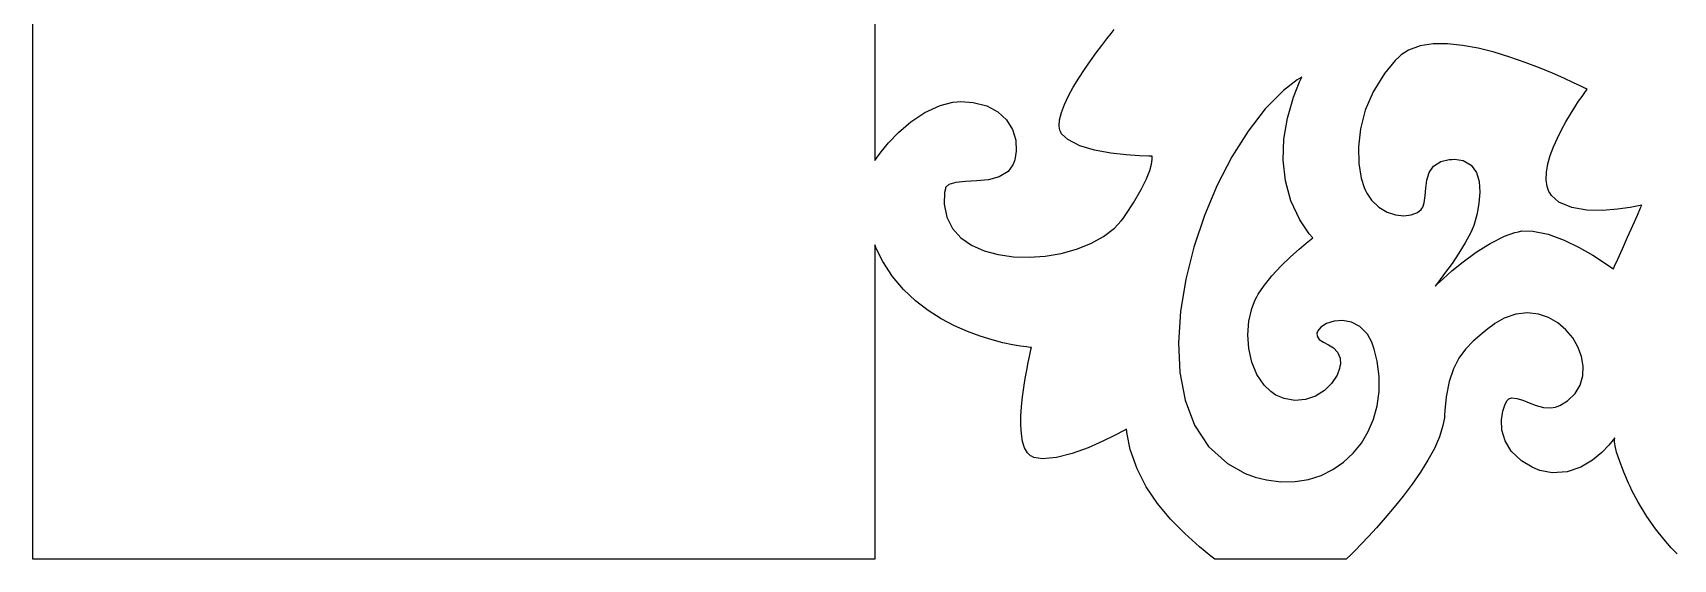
# Model space of a CAD drawing. Extents: x 0 to 750, y 0 to 1216.
# Drawn here: x 0 to 365.4, y 353.9 to 471.3 of the extents above; entities that cross this region are included whole.
import ezdxf

# ---------------------------------------------------------------- set-up
doc = ezdxf.new("R2010")
doc.units = 0
doc.layers.get('0').update_dxf_attribs({"linetype": 'CONTINUOUS'})

msp = doc.modelspace()

# ---------------------------------------------------------------- linework, layer by layer
at = {"color": 250}
for p, q in [((0.01929, 465.279), (0.01929, 475.703)), ((187.519, 476.836), (187.519, 469.512)), ((240.149, 471.096), (240.889, 472.006)), ((187.519, 469.512), (187.519, 462.904)), ((236.852, 466.806), (238.081, 468.45)), ((238.081, 468.45), (239.197, 469.893)), ((239.197, 469.893), (240.149, 471.096)), ((308.981, 468.327), (306.439, 467.392)), ((311.88, 468.771), (308.981, 468.327)), ((315.058, 468.785), (311.88, 468.771)), ((318.436, 468.439), (315.058, 468.785)), ((321.933, 467.79), (318.436, 468.439)), ((325.472, 466.901), (321.933, 467.79)), ((0.01929, 455.164), (0.01929, 465.279)), ((234.239, 463.105), (235.554, 465.011)), ((235.554, 465.011), (236.852, 466.806)), ((303.434, 465.042), (301.032, 462.149)), ((304.333, 465.903), (303.434, 465.042)), ((304.792, 466.344), (304.333, 465.903)), ((306.439, 467.392), (304.792, 466.344)), ((328.973, 465.84), (325.472, 466.901)), ((332.359, 464.665), (328.973, 465.84)), ((335.55, 463.444), (332.359, 464.665)), ((187.519, 462.904), (187.519, 457.094)), ((231.749, 459.144), (232.955, 461.133)), ((232.955, 461.133), (234.239, 463.105)), ((281.583, 460.76), (278.543, 458.389)), ((282.683, 461.398), (281.583, 460.76)), ((282.164, 460.297), (282.683, 461.398)), ((301.032, 462.149), (298.538, 458.128)), ((338.466, 462.234), (335.55, 463.444)), ((341.027, 461.105), (338.466, 462.234)), ((343.158, 460.117), (341.027, 461.105)), ((187.519, 457.094), (187.519, 452.162)), ((229.767, 455.281), (230.67, 457.179)), ((230.67, 457.179), (231.749, 459.144)), ((278.543, 458.389), (274.512, 454.318)), ((279.47, 452.258), (280.829, 456.89)), ((280.829, 456.89), (282.164, 460.297)), ((298.538, 458.128), (296.784, 453.979)), ((344.778, 459.331), (343.158, 460.117)), ((344.299, 455.979), (345.053, 457.08)), ((345.808, 458.816), (344.778, 459.331)), ((345.053, 457.08), (345.644, 457.916)), ((345.644, 457.916), (346.029, 458.445)), ((346.169, 458.629), (345.808, 458.816)), ((346.029, 458.445), (346.169, 458.629)), ((346.169, 458.629), (346.169, 458.629)), ((346.169, 458.629), (346.169, 458.629)), ((0.01929, 445.385), (0.01929, 455.164)), ((195.556, 451.411), (198.672, 453.513)), ((198.672, 453.513), (202.126, 455.083)), ((202.126, 455.083), (204.91, 455.778)), ((204.91, 455.778), (205.85, 455.842)), ((205.85, 455.842), (206.736, 455.902)), ((206.736, 455.902), (209.421, 455.732)), ((209.421, 455.732), (212.459, 454.953)), ((212.459, 454.953), (214.944, 453.612)), ((214.944, 453.612), (216.862, 451.82)), ((228.684, 451.87), (229.089, 453.496)), ((229.089, 453.496), (229.767, 455.281)), ((274.512, 454.318), (270.665, 449.347)), ((296.784, 453.979), (295.705, 449.838)), ((341.477, 451.439), (342.469, 453.118)), ((342.469, 453.118), (343.422, 454.646)), ((343.422, 454.646), (344.299, 455.979)), ((187.519, 452.162), (187.519, 448.187)), ((192.849, 449.061), (195.556, 451.411)), ((216.862, 451.82), (218.193, 449.689)), ((218.193, 449.689), (218.922, 447.329)), ((228.6, 450.448), (228.684, 451.87)), ((228.76, 449.538), (228.6, 450.448)), ((228.887, 449.27), (228.76, 449.538)), ((278.67, 447.573), (279.47, 452.258)), ((295.705, 449.838), (295.237, 445.841)), ((339.553, 447.763), (340.491, 449.64)), ((340.491, 449.64), (341.477, 451.439)), ((187.519, 448.187), (187.519, 445.251)), ((188.946, 444.743), (190.623, 446.747)), ((190.623, 446.747), (192.849, 449.061)), ((218.922, 447.329), (219.031, 444.846)), ((229.135, 448.74), (228.887, 449.27)), ((230.509, 447.442), (229.135, 448.74)), ((233.175, 446.07), (230.509, 447.442)), ((236.493, 445.086), (233.175, 446.07)), ((270.665, 449.347), (267.075, 443.629)), ((278.485, 442.895), (278.67, 447.573)), ((295.237, 445.841), (295.313, 442.129)), ((337.989, 443.925), (338.704, 445.848)), ((338.704, 445.848), (339.553, 447.763)), ((0.01929, 435.97), (0.01929, 445.385)), ((187.519, 445.251), (187.519, 443.428)), ((187.519, 443.428), (187.519, 442.803)), ((187.519, 442.803), (187.887, 443.336)), ((187.519, 442.803), (187.519, 442.803)), ((187.519, 442.803), (187.519, 442.803)), ((187.887, 443.336), (188.946, 444.743)), ((218.503, 442.352), (218.314, 441.808)), ((218.71, 442.951), (218.503, 442.352)), ((219.031, 444.846), (218.71, 442.951)), ((240.079, 444.426), (236.493, 445.086)), ((243.543, 444.027), (240.079, 444.426)), ((246.498, 443.823), (243.543, 444.027)), ((248.554, 443.745), (246.498, 443.823)), ((249.327, 443.734), (248.554, 443.745)), ((249.155, 442.002), (249.316, 442.983)), ((249.316, 442.983), (249.341, 443.555)), ((249.341, 443.555), (249.327, 443.734)), ((249.327, 443.734), (249.327, 443.734)), ((249.327, 443.734), (249.327, 443.734)), ((267.075, 443.629), (263.819, 437.314)), ((278.977, 438.288), (278.485, 442.895)), ((295.313, 442.129), (295.87, 438.838)), ((311.988, 441.501), (313.603, 442.532)), ((313.603, 442.532), (315.434, 442.997)), ((315.434, 442.997), (316.053, 443.036)), ((316.053, 443.036), (316.677, 443.078)), ((316.677, 443.078), (318.579, 442.789)), ((318.579, 442.789), (320.366, 441.766)), ((337.447, 442.038), (337.989, 443.925)), ((212.85, 438.517), (210.269, 438.245)), ((215.252, 439.148), (212.85, 438.517)), ((217.221, 440.355), (215.252, 439.148)), ((218.314, 441.808), (217.221, 440.355)), ((246.863, 436.294), (248.027, 438.686)), ((248.027, 438.686), (248.759, 440.581)), ((248.759, 440.581), (249.155, 442.002)), ((295.87, 438.838), (296.532, 436.757)), ((310.289, 436.658), (310.519, 438.425)), ((310.519, 438.425), (311.023, 440.087)), ((311.023, 440.087), (311.988, 441.501)), ((320.366, 441.766), (321.513, 440.14)), ((321.513, 440.14), (322.116, 438.079)), ((337.054, 438.517), (337.12, 440.224)), ((337.289, 436.961), (337.054, 438.517)), ((337.12, 440.224), (337.447, 442.038)), ((0.01929, 426.939), (0.01929, 435.97)), ((203.098, 435.642), (203.004, 433.081)), ((203.254, 436.471), (203.098, 435.642)), ((203.303, 436.742), (203.254, 436.471)), ((204.002, 437.448), (203.303, 436.742)), ((205.591, 437.924), (204.002, 437.448)), ((207.764, 438.118), (205.591, 437.924)), ((210.269, 438.245), (207.764, 438.118)), ((245.165, 433.373), (246.863, 436.294)), ((263.819, 437.314), (260.97, 430.558)), ((280.208, 433.818), (278.977, 438.288)), ((296.532, 436.757), (296.845, 436.107)), ((296.845, 436.107), (297.116, 435.546)), ((297.116, 435.546), (298.191, 433.984)), ((309.906, 433.37), (310.147, 434.926)), ((310.147, 434.926), (310.289, 436.658)), ((322.279, 435.748), (322.097, 433.317)), ((322.116, 438.079), (322.279, 435.748)), ((337.677, 435.903), (337.289, 436.961)), ((337.867, 435.589), (337.677, 435.903)), ((338.23, 434.986), (337.867, 435.589)), ((339.917, 433.532), (338.23, 434.986)), ((203.004, 433.081), (203.556, 430.142)), ((243.443, 430.752), (245.165, 433.373)), ((282.236, 429.549), (280.208, 433.818)), ((298.191, 433.984), (299.834, 432.393)), ((299.834, 432.393), (301.654, 431.299)), ((301.654, 431.299), (303.539, 430.671)), ((307.031, 430.675), (308.406, 431.236)), ((308.406, 431.236), (309.193, 431.864)), ((309.193, 431.864), (309.379, 432.125)), ((309.379, 432.125), (309.568, 432.393)), ((309.568, 432.393), (309.906, 433.37)), ((322.097, 433.317), (321.671, 430.957)), ((342.789, 432.304), (339.917, 433.532)), ((346.144, 431.744), (342.789, 432.304)), ((349.647, 431.669), (346.144, 431.744)), ((352.961, 431.913), (349.647, 431.669)), ((355.745, 432.301), (352.961, 431.913)), ((357.66, 432.661), (355.745, 432.301)), ((357.385, 430.597), (358.105, 432.209)), ((358.376, 432.816), (357.66, 432.661)), ((358.105, 432.209), (358.376, 432.816)), ((358.376, 432.816), (358.376, 432.816)), ((358.376, 432.816), (358.376, 432.816)), ((203.556, 430.142), (204.812, 427.644)), ((204.812, 427.644), (206.682, 425.573)), ((238.482, 425.87), (240.914, 427.743)), ((240.914, 427.743), (242.42, 429.316)), ((242.42, 429.316), (242.838, 429.902)), ((242.838, 429.902), (243.443, 430.752)), ((260.97, 430.558), (258.604, 423.513)), ((284.318, 426.47), (282.236, 429.549)), ((303.539, 430.671), (305.37, 430.477)), ((305.37, 430.477), (307.031, 430.675)), ((320.933, 428.297), (320.255, 426.738)), ((321.101, 428.833), (320.933, 428.297)), ((321.265, 429.359), (321.101, 428.833)), ((321.671, 430.957), (321.265, 429.359)), ((355.205, 425.715), (356.369, 428.322)), ((356.369, 428.322), (357.385, 430.597)), ((0.01929, 418.313), (0.01929, 426.939)), ((187.909, 423.051), (187.519, 424.011)), ((187.519, 424.011), (187.519, 424.011)), ((187.519, 424.011), (187.519, 423.224)), ((206.682, 425.573), (209.071, 423.919)), ((209.071, 423.919), (211.884, 422.674)), ((232.46, 423.037), (235.632, 424.296)), ((235.632, 424.296), (238.482, 425.87)), ((282.06, 423.019), (283.646, 424.36)), ((283.646, 424.36), (284.725, 425.231)), ((285.125, 425.542), (284.318, 426.47)), ((284.725, 425.231), (285.125, 425.542)), ((285.125, 425.542), (285.125, 425.542)), ((319.039, 424.448), (317.603, 422.109)), ((320.255, 426.738), (319.039, 424.448)), ((321.49, 422.331), (324.602, 424.303)), ((324.602, 424.303), (327.779, 425.909)), ((327.779, 425.909), (330.076, 426.755)), ((330.076, 426.755), (330.867, 426.928)), ((330.867, 426.928), (331.637, 427.094)), ((331.637, 427.094), (334.065, 427.069)), ((334.065, 427.069), (337.538, 426.36)), ((337.538, 426.36), (341.067, 425.058)), ((341.067, 425.058), (344.439, 423.422)), ((354.037, 423.108), (355.205, 425.715)), ((187.519, 423.224), (187.519, 421.001)), ((187.519, 421.001), (187.519, 417.544)), ((189.329, 420.278), (187.909, 423.051)), ((191.488, 416.969), (189.329, 420.278)), ((211.884, 422.674), (215.029, 421.816)), ((215.029, 421.816), (218.414, 421.344)), ((218.414, 421.344), (221.941, 421.241)), ((221.941, 421.241), (225.521, 421.499)), ((225.521, 421.499), (229.059, 422.099)), ((229.059, 422.099), (232.46, 423.037)), ((258.604, 423.513), (256.798, 416.334)), ((278.058, 419.283), (280.139, 421.298)), ((280.139, 421.298), (282.06, 423.019)), ((316.078, 418.183), (318.597, 420.215)), ((317.603, 422.109), (316.095, 419.869)), ((318.597, 420.215), (321.49, 422.331)), ((344.439, 423.422), (347.436, 421.7)), ((347.436, 421.7), (349.844, 420.155)), ((349.844, 420.155), (351.447, 419.04)), ((352.301, 419.223), (353.021, 420.832)), ((353.021, 420.832), (354.037, 423.108)), ((0.01929, 410.122), (0.01929, 418.313)), ((187.519, 417.544), (187.519, 413.06)), ((193.935, 414.062), (191.488, 416.969)), ((274.11, 414.733), (275.989, 417.064)), ((275.989, 417.064), (278.058, 419.283)), ((314.661, 417.872), (313.454, 416.264)), ((314.088, 416.454), (316.078, 418.183)), ((316.095, 419.869), (314.661, 417.872)), ((351.447, 419.04), (352.03, 418.613)), ((352.03, 418.613), (352.301, 419.223)), ((352.03, 418.613), (352.03, 418.613)), ((352.03, 418.613), (352.03, 418.613)), ((187.519, 413.06), (187.519, 407.758)), ((196.605, 411.533), (193.935, 414.062)), ((256.798, 416.334), (255.625, 409.176)), ((272.59, 412.376), (272.925, 412.99)), ((272.925, 412.99), (274.11, 414.733)), ((312.31, 414.803), (312.78, 415.251)), ((312.62, 415.191), (312.31, 414.803)), ((312.31, 414.803), (312.31, 414.803)), ((312.31, 414.803), (312.31, 414.803)), ((313.454, 416.264), (312.62, 415.191)), ((312.78, 415.251), (314.088, 416.454)), ((0.01929, 402.389), (0.01929, 410.122)), ((199.431, 409.353), (196.605, 411.533)), ((202.351, 407.497), (199.431, 409.353)), ((255.625, 409.176), (255.159, 402.191)), ((270.862, 406.975), (271.515, 409.833)), ((271.515, 409.833), (272.259, 411.776)), ((272.259, 411.776), (272.59, 412.376)), ((187.519, 407.758), (187.519, 401.839)), ((205.299, 405.938), (202.351, 407.497)), ((208.211, 404.65), (205.299, 405.938)), ((270.641, 403.938), (270.862, 406.975)), ((286.852, 405.62), (286.213, 404.869)), ((288.148, 406.46), (286.852, 405.62)), ((289.829, 407), (288.148, 406.46)), ((291.738, 407.137), (289.829, 407)), ((293.714, 406.77), (291.738, 407.137)), ((295.602, 405.8), (293.714, 406.77)), ((297.24, 404.121), (295.602, 405.8)), ((324.449, 405.546), (322.801, 404.259)), ((325.006, 405.966), (324.449, 405.546)), ((325.633, 406.442), (325.006, 405.966)), ((327.697, 407.624), (325.633, 406.442)), ((330.345, 408.563), (327.697, 407.624)), ((332.907, 408.855), (330.345, 408.563)), ((335.341, 408.577), (332.907, 408.855)), ((337.607, 407.804), (335.341, 408.577)), ((339.662, 406.612), (337.607, 407.804)), ((341.466, 405.07), (339.662, 406.612)), ((0.01929, 395.136), (0.01929, 402.389)), ((211.02, 403.613), (208.211, 404.65)), ((213.666, 402.798), (211.02, 403.613)), ((216.082, 402.177), (213.666, 402.798)), ((218.203, 401.726), (216.082, 402.177)), ((255.159, 402.191), (255.477, 395.534)), ((270.86, 400.858), (270.641, 403.938)), ((286.101, 404.58), (286.019, 404.372)), ((286.019, 404.372), (286.03, 403.634)), ((286.03, 403.634), (286.545, 402.929)), ((286.213, 404.869), (286.101, 404.58)), ((286.545, 402.929), (287.453, 402.336)), ((287.453, 402.336), (288.563, 401.743)), ((298.256, 402.287), (297.24, 404.121)), ((298.473, 401.638), (298.256, 402.287)), ((320.835, 402.565), (319.112, 400.763)), ((322.801, 404.259), (320.835, 402.565)), ((342.976, 403.26), (341.466, 405.07)), ((344.15, 401.253), (342.976, 403.26)), ((187.519, 401.839), (187.519, 395.51)), ((219.965, 401.422), (218.203, 401.726)), ((221.303, 401.235), (219.965, 401.422)), ((222.154, 401.144), (221.303, 401.235)), ((221.696, 397.743), (221.991, 399.133)), ((221.991, 399.133), (222.232, 400.195)), ((222.452, 401.115), (222.154, 401.144)), ((222.232, 400.195), (222.393, 400.875)), ((222.393, 400.875), (222.452, 401.115)), ((222.452, 401.115), (222.452, 401.115)), ((222.452, 401.115), (222.452, 401.115)), ((271.529, 397.877), (270.86, 400.858)), ((288.563, 401.743), (289.679, 401.031)), ((289.679, 401.031), (290.61, 400.075)), ((290.61, 400.075), (291.164, 398.759)), ((291.164, 398.759), (291.224, 397.397)), ((298.763, 400.77), (298.473, 401.638)), ((299.417, 398.092), (298.763, 400.77)), ((317.64, 398.734), (316.428, 396.371)), ((319.112, 400.763), (317.64, 398.734)), ((344.948, 399.122), (344.15, 401.253)), ((345.327, 396.946), (344.948, 399.122)), ((0.01929, 388.384), (0.01929, 395.136)), ((187.519, 395.51), (187.519, 388.976)), ((221.036, 394.222), (221.369, 396.085)), ((221.369, 396.085), (221.696, 397.743)), ((255.477, 395.534), (256.654, 389.357)), ((272.659, 395.129), (271.529, 397.877)), ((274.256, 392.758), (272.659, 395.129)), ((290.484, 394.938), (289.29, 393.09)), ((291.055, 396.441), (290.484, 394.938)), ((291.148, 396.96), (291.055, 396.441)), ((291.224, 397.397), (291.148, 396.96)), ((299.876, 394.645), (299.417, 398.092)), ((299.879, 391.319), (299.876, 394.645)), ((316.428, 396.371), (315.484, 393.545)), ((344.665, 392.744), (345.247, 394.794)), ((345.247, 394.794), (345.327, 396.946)), ((220.438, 390.095), (220.716, 392.204)), ((220.716, 392.204), (221.036, 394.222)), ((275.761, 391.28), (274.256, 392.758)), ((276.334, 390.895), (275.761, 391.28)), ((287.661, 391.509), (285.694, 390.289)), ((289.29, 393.09), (287.661, 391.509)), ((299.455, 388.144), (299.879, 391.319)), ((315.484, 393.545), (314.813, 390.144)), ((343.54, 390.871), (344.665, 392.744)), ((0.01929, 382.164), (0.01929, 388.384)), ((187.519, 388.976), (187.519, 382.439)), ((220.092, 385.833), (220.222, 387.953)), ((220.222, 387.953), (220.438, 390.095)), ((256.654, 389.357), (258.765, 383.815)), ((276.876, 390.532), (276.334, 390.895)), ((278.705, 389.735), (276.876, 390.532)), ((281.12, 389.308), (278.705, 389.735)), ((283.48, 389.527), (281.12, 389.308)), ((285.694, 390.289), (283.48, 389.527)), ((298.632, 385.149), (299.455, 388.144)), ((314.813, 390.144), (314.481, 387.071)), ((327.379, 386.955), (327.925, 388.521)), ((327.925, 388.521), (328.378, 389.308)), ((328.378, 389.308), (328.588, 389.513)), ((328.588, 389.513), (328.739, 389.657)), ((328.739, 389.657), (329.416, 389.876)), ((329.416, 389.876), (330.521, 389.781)), ((330.521, 389.781), (331.839, 389.368)), ((331.839, 389.368), (333.309, 388.796)), ((333.309, 388.796), (334.87, 388.218)), ((334.87, 388.218), (336.462, 387.78)), ((336.462, 387.78), (338.025, 387.643)), ((338.025, 387.643), (339.155, 387.812)), ((339.155, 387.812), (339.495, 387.953)), ((339.495, 387.953), (340.107, 388.207)), ((340.107, 388.207), (341.831, 389.248)), ((341.831, 389.248), (343.54, 390.871)), ((220.071, 383.794), (220.092, 385.833)), ((220.186, 381.896), (220.071, 383.794)), ((258.765, 383.815), (261.885, 379.063)), ((297.439, 382.365), (298.632, 385.149)), ((314.071, 383.716), (313.298, 381.236)), ((314.394, 385.463), (314.071, 383.716)), ((314.426, 386.045), (314.394, 385.463)), ((314.481, 387.071), (314.426, 386.045)), ((327.097, 384.969), (327.379, 386.955)), ((327.224, 382.711), (327.097, 384.969)), ((0.01929, 376.499), (0.01929, 382.164)), ((187.519, 382.439), (187.519, 376.111)), ((220.457, 380.196), (220.186, 381.896)), ((220.909, 378.753), (220.457, 380.196)), ((238.335, 380.234), (235.046, 378.792)), ((241.062, 381.568), (238.335, 380.234)), ((242.925, 382.549), (241.062, 381.568)), ((243.614, 382.926), (242.925, 382.549)), ((243.73, 381.78), (243.614, 382.926)), ((243.614, 382.926), (243.614, 382.926)), ((244.45, 378.365), (243.73, 381.78)), ((295.905, 379.822), (297.439, 382.365)), ((313.298, 381.236), (312.164, 378.643)), ((327.908, 380.344), (327.224, 382.711)), ((329.297, 378.016), (327.908, 380.344)), ((352.013, 380.555), (351.026, 379.356)), ((352.355, 381.021), (352.013, 380.555)), ((352.271, 380.682), (352.32, 380.951)), ((352.276, 380.129), (352.271, 380.682)), ((352.415, 379.204), (352.276, 380.129)), ((352.32, 380.951), (352.355, 381.021)), ((352.355, 381.021), (352.355, 381.021)), ((352.355, 381.021), (352.355, 381.021)), ((0.01929, 371.404), (0.01929, 376.499)), ((221.567, 377.624), (220.909, 378.753)), ((222.202, 377.003), (221.567, 377.624)), ((222.452, 376.865), (222.202, 377.003)), ((222.984, 376.573), (222.452, 376.865)), ((224.903, 376.28), (222.984, 376.573)), ((228.024, 376.569), (224.903, 376.28)), ((231.508, 377.49), (228.024, 376.569)), ((235.046, 378.792), (231.508, 377.49)), ((245.95, 374.086), (244.45, 378.365)), ((261.885, 379.063), (266.088, 375.25)), ((291.925, 375.571), (294.057, 377.546)), ((294.057, 377.546), (295.905, 379.822)), ((312.164, 378.643), (310.731, 375.987)), ((331.537, 375.878), (329.297, 378.016)), ((349.452, 377.733), (347.348, 375.998)), ((351.026, 379.356), (349.452, 377.733)), ((352.758, 377.825), (352.415, 379.204)), ((353.385, 375.906), (352.758, 377.825)), ((187.519, 376.111), (187.519, 370.191)), ((248.01, 370.085), (245.95, 374.086)), ((266.088, 375.25), (270.044, 373.034)), ((270.044, 373.034), (271.45, 372.533)), ((286.923, 372.629), (289.537, 373.923)), ((289.537, 373.923), (291.925, 375.571)), ((309.061, 373.302), (307.214, 370.635)), ((310.731, 375.987), (309.061, 373.302)), ((333.925, 374.442), (331.537, 375.878)), ((334.774, 374.093), (333.925, 374.442)), ((335.632, 373.74), (334.774, 374.093)), ((338.425, 373.197), (335.632, 373.74)), ((341.778, 373.422), (338.425, 373.197)), ((344.771, 374.459), (341.778, 373.422)), ((347.348, 375.998), (344.771, 374.459)), ((354.362, 373.366), (353.385, 375.906)), ((355.406, 370.918), (354.362, 373.366)), ((0.01929, 366.917), (0.01929, 371.404)), ((187.519, 370.191), (187.519, 364.889)), ((250.533, 366.353), (248.01, 370.085)), ((271.45, 372.533), (272.259, 372.248)), ((272.259, 372.248), (274.768, 371.609)), ((274.768, 371.609), (278.004, 371.182)), ((278.004, 371.182), (281.128, 371.228)), ((281.128, 371.228), (284.11, 371.722)), ((284.11, 371.722), (286.923, 372.629)), ((307.214, 370.635), (305.253, 368.021)), ((355.773, 370.11), (355.406, 370.918)), ((356.175, 369.221), (355.773, 370.11)), ((357.537, 366.631), (356.175, 369.221)), ((0.01929, 363.051), (0.01929, 366.917)), ((253.421, 362.881), (250.533, 366.353)), ((303.239, 365.51), (301.231, 363.139)), ((305.253, 368.021), (303.239, 365.51)), ((359.452, 363.492), (357.537, 366.631)), ((0.01929, 359.833), (0.01929, 363.051)), ((187.519, 364.889), (187.519, 360.405)), ((256.573, 359.664), (253.421, 362.881)), ((301.231, 363.139), (299.293, 360.948)), ((361.403, 360.729), (359.452, 363.492)), ((0.01929, 357.29), (0.01929, 359.833)), ((187.519, 360.405), (187.519, 356.948)), ((259.892, 356.683), (256.573, 359.664)), ((297.486, 358.976), (295.869, 357.276)), ((299.293, 360.948), (297.486, 358.976)), ((363.266, 358.387), (361.403, 360.729)), ((364.924, 356.496), (363.266, 358.387)), ((0.01929, 355.445), (0.01929, 357.29)), ((0.01929, 354.319), (0.01929, 355.445)), ((187.519, 356.948), (187.519, 354.725)), ((187.519, 354.725), (187.519, 353.938)), ((262.417, 354.605), (259.892, 356.683)), ((263.278, 353.938), (262.417, 354.605)), ((293.455, 354.827), (292.779, 354.168)), ((294.505, 355.879), (293.455, 354.827)), ((295.869, 357.276), (294.505, 355.879)), ((366.257, 355.103), (364.924, 356.496)), ((0.01929, 353.938), (0.01929, 354.319)), ((0.01929, 353.938), (0.01929, 353.938)), ((0.55673, 353.938), (0.01929, 353.938)), ((0.01929, 353.938), (0.01929, 353.938)), ((2.12494, 353.938), (0.55673, 353.938)), ((4.65363, 353.938), (2.12494, 353.938)), ((8.0753, 353.938), (4.65363, 353.938)), ((12.321, 353.938), (8.0753, 353.938)), ((17.322, 353.938), (12.321, 353.938)), ((23.0091, 353.938), (17.322, 353.938)), ((29.315, 353.938), (23.0091, 353.938)), ((36.1707, 353.938), (29.315, 353.938)), ((43.506, 353.938), (36.1707, 353.938)), ((51.2533, 353.938), (43.506, 353.938)), ((59.3453, 353.938), (51.2533, 353.938)), ((67.7101, 353.938), (59.3453, 353.938)), ((76.2825, 353.938), (67.7101, 353.938)), ((84.9905, 353.938), (76.2825, 353.938)), ((93.7687, 353.938), (84.9905, 353.938)), ((102.547, 353.938), (93.7687, 353.938)), ((111.254, 353.938), (102.547, 353.938)), ((119.827, 353.938), (111.254, 353.938)), ((128.192, 353.938), (119.827, 353.938)), ((136.284, 353.938), (128.192, 353.938)), ((144.031, 353.938), (136.284, 353.938)), ((151.366, 353.938), (144.031, 353.938)), ((158.222, 353.938), (151.366, 353.938)), ((164.528, 353.938), (158.222, 353.938)), ((170.215, 353.938), (164.528, 353.938)), ((175.216, 353.938), (170.215, 353.938)), ((179.462, 353.938), (175.216, 353.938)), ((182.884, 353.938), (179.462, 353.938)), ((185.412, 353.938), (182.884, 353.938)), ((186.98, 353.938), (185.412, 353.938)), ((187.519, 353.938), (186.98, 353.938)), ((187.519, 353.938), (187.519, 353.938)), ((187.519, 353.938), (187.519, 353.938)), ((264.535, 353.938), (263.278, 353.938)), ((263.278, 353.938), (263.278, 353.938)), ((267.849, 353.938), (264.535, 353.938)), ((272.536, 353.938), (267.849, 353.938)), ((277.909, 353.938), (272.536, 353.938)), ((283.282, 353.938), (277.909, 353.938)), ((287.969, 353.938), (283.282, 353.938)), ((291.283, 353.938), (287.969, 353.938)), ((292.541, 353.938), (291.283, 353.938)), ((292.779, 354.168), (292.541, 353.938)), ((292.541, 353.938), (292.541, 353.938)), ((292.541, 353.938), (292.541, 353.938))]:
    msp.add_line(p, q, dxfattribs=at)

doc.saveas('drawing.dxf')
